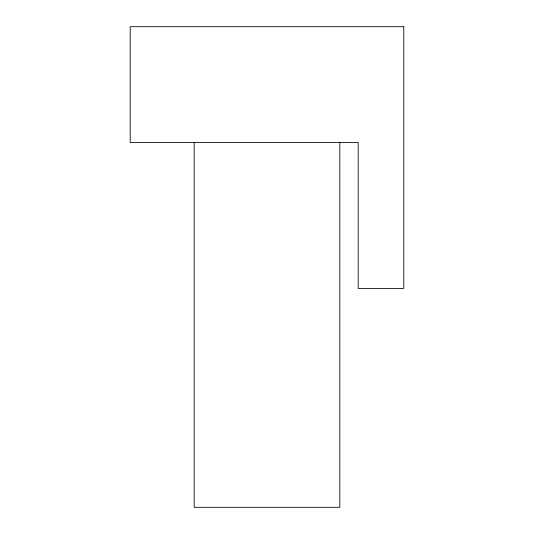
<?xml version="1.0" encoding="UTF-8"?>
<svg xmlns="http://www.w3.org/2000/svg" width="534" height="534" viewBox="0 0 534 534"><rect width="100%" height="100%" fill="white"/><g stroke="black" fill="none" stroke-linecap="round" stroke-linejoin="round"><path stroke-width="0.8" d="M339.824 142.518L339.824 507.3L194.176 507.3L194.176 142.518M403.791 26.7L130.209 26.7L130.209 142.518L358.194 142.518L358.194 288.433L403.791 288.433L403.791 26.7"/></g></svg>
